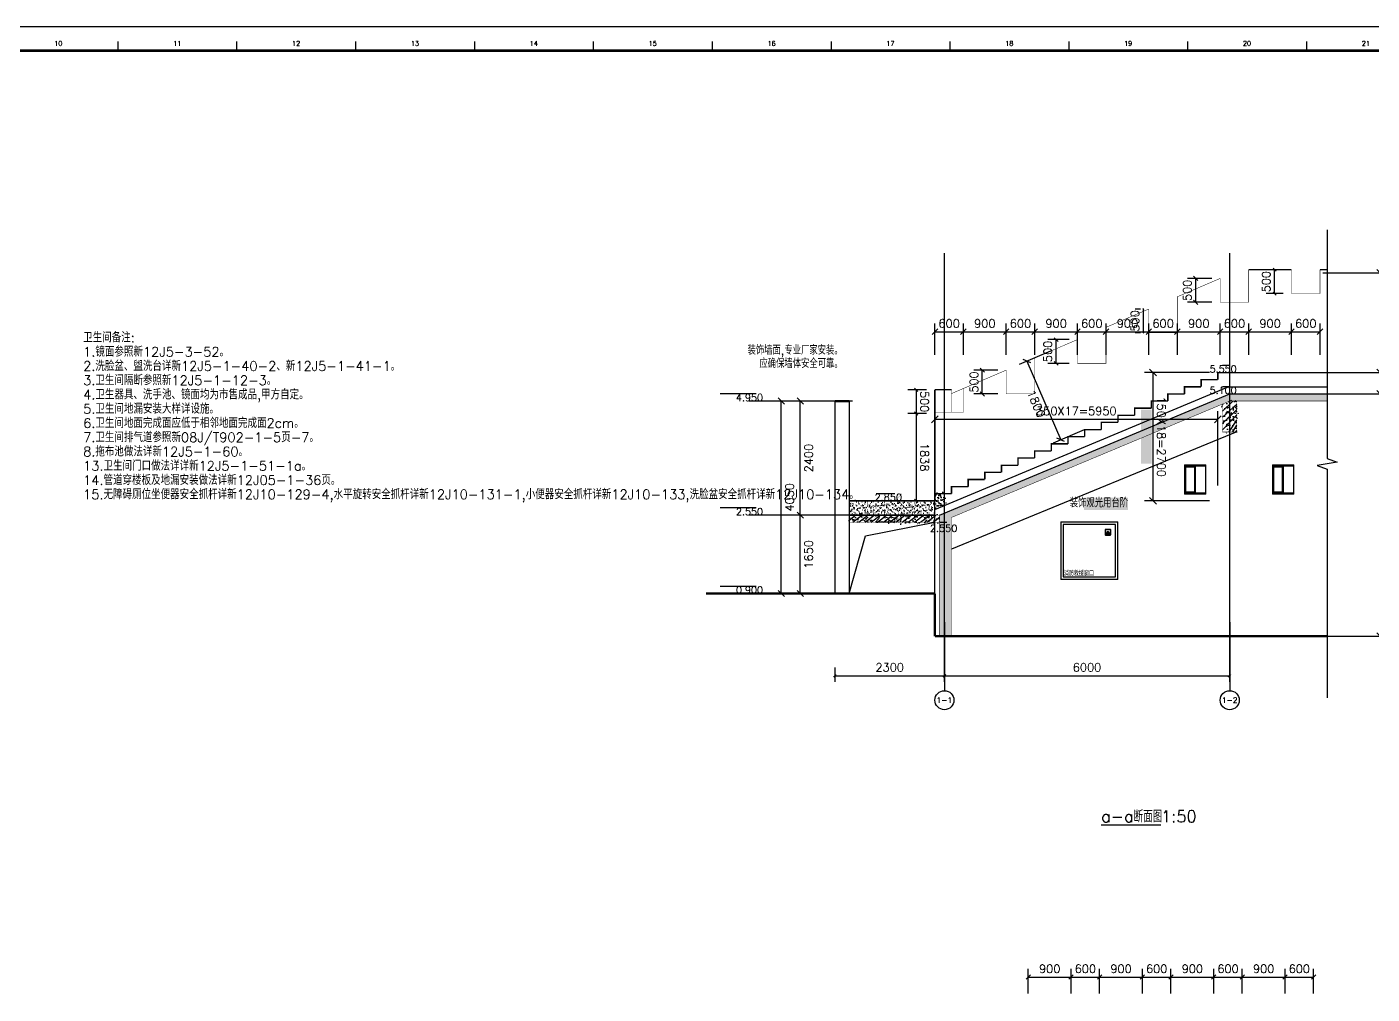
# Model space of a CAD drawing. Header units: inches. Extents: x 0 to 508000, y 0 to 738838.
# Drawn here: x 465439 to 493730, y 292087 to 312438 of the extents above; entities that cross this region are included whole.
import ezdxf
from ezdxf.enums import TextEntityAlignment as Align
from ezdxf.lldxf.tags import DXFTag

# ---------------------------------------------------------------- set-up
doc = ezdxf.new("R2010")
doc.units = ezdxf.units.IN
doc.header["$LTSCALE"] = 1000
doc.header["$MEASUREMENT"] = 0
doc.layers.get('0').update_dxf_attribs({"true_color": 0xffffff})
for name, color, linetype, true_color in [('AXIS', 3, 'Continuous', 0x00ff00), ('DIM_ELEV', 3, 'Continuous', 0x00ff00), ('DIM_LEAD', 3, 'Continuous', 0x00ff00), ('DIM_SYMB', 3, 'Continuous', 0x00ff00), ('DOTE', 1, 'DOTE', 0xff0000), ('E_WINDOW', 4, 'Continuous', 0x00ffff), ('PUB_DIM', 3, 'Continuous', 0x00ff00), ('PUB_TEXT', 7, 'Continuous', 0xffffff), ('TK', 7, 'Continuous', 0xffffff), ('ZG-图框层', 4, 'Continuous', 0x00ffff)]:
    doc.layers.add(name, color=color, linetype=linetype, true_color=true_color)
doc.styles.add('ISOCP', font='txt.shx', dxfattribs={"height": 0.2, "bigfont": 'gbcbig.shx'})
doc.styles.add('TXTSTY_ANONYMOUS', font='txt.shx', dxfattribs={"height": 0.2, "bigfont": 'gbcbig.shx'})
tags = doc.linetypes.add('DOTE', pattern=[2.4200000000000004, 2, -0.2, 0.02, -0.2]).pattern_tags.tags
tags[10:11] = [DXFTag(74, 4), DXFTag(75, 0), DXFTag(340, '0'), DXFTag(46, 0.0), DXFTag(50, 0.0), DXFTag(44, 0.0), DXFTag(45, 0.0)]
tags[8:9] = [DXFTag(74, 4), DXFTag(75, 0), DXFTag(340, '0'), DXFTag(46, 0.0), DXFTag(50, 0.0), DXFTag(44, 0.0), DXFTag(45, 0.0)]
tags[6:7] = [DXFTag(74, 4), DXFTag(75, 0), DXFTag(340, '0'), DXFTag(46, 0.0), DXFTag(50, 0.0), DXFTag(44, 0.0), DXFTag(45, 0.0)]
tags[4:5] = [DXFTag(74, 4), DXFTag(75, 0), DXFTag(340, '0'), DXFTag(46, 0.0), DXFTag(50, 0.0), DXFTag(44, 0.0), DXFTag(45, 0.0)]
pattern_1 = [(45, (-814975031.3817756, -579186185.6707712), (-61.8718433538229, 61.87184335382291), []), (49.99999999999999, (-814975031.3817756, -579186185.6707712), (251.0410639102637, -21.96324724390829), [26.25, -288.75]), (355, (-814975031.3817756, -579186185.6707712), (-48.56296676455, 263.2672467950042), [21, -231]), (100.4514, (-814975010.4616876, -579186187.5010402), (202.4782835999075, 241.3038397213338), [22.3090665, -245.3997392]), (46.18420000000002, (-814975031.3817756, -579186115.6707712), (373.5343670189756, -57.93165501515632), [39.37499999999995, -433.1249999999996]), (96.6356, (-814975000.2539148, -579186120.4984287), (327.1319469420462, 340.9412548151546), [33.4636008, -368.09955]), (351.1842, (-814975031.3817756, -579186115.6707712), (327.1316807967695, 340.9415103238636), [31.5, -346.5]), (21, (-814974996.3817756, -579186133.1707712), (208.9174682414616, -140.9166117328686), [26.25, -288.75]), (326.0000000000001, (-814974996.3817756, -579186133.1707712), (85.16036617255361, 253.8025157663986), [21, -231]), (71.4514, (-814974978.971994, -579186144.9138334), (294.0779200035215, 112.8856738484833), [22.3090665, -245.3997392]), (37.50000000000001, (-814975031.3817756, -579186185.6707712), (4.255949361051734, 116.512848840959), [0, -228.2, 0, -234.5, 0, -231.875]), (7.499999999999999, (-814975031.3817756, -579186185.6707712), (92.07433810475202, 138.0440991588261), [0, -133.7, 0, -222.95, 0, -88.375]), (327.5, (-814975109.4317756, -579186185.6707712), (186.8378526603431, -7.894205107032914), [0, -87.5, 0, -273, 0, -362.25]), (317.5, (-814975144.4317756, -579186185.6707712), (204.1151592698352, 35.0367438163112), [0, -113.75, 0, -181.3, 0, -257.25])]
pattern_2 = [(37.50000000000001, (-814928109.2584168, -579186317.933888), (-2.800054767972088, 85.64731653263492), [0, -67.564, 0, -75.56500000000001, 0, -72.23125]), (7.499999999999999, (-814928109.2584168, -579186317.933888), (78.66657454915045, 125.444392599462), [0, -36.44900000000001, 0, -60.8965, 0, -23.33625]), (327.5, (-814928163.9319167, -579186317.933888), (138.4236647922551, 0.2515073187454975), [0, -22.225, 0, -80.01, 0, -104.4575]), (317.5, (-814928163.9319167, -579186317.933888), (133.622379182652, 39.01263157001284), [0, -11.1125, 0, -52.451, 0, -60.0075])]

# ---------------------------------------------------------------- blocks, each defined once
blk = doc.blocks.new('DAnoyomous14885')
at = {"layer": 'PUB_TEXT', "style": 'TXTSTY_ANONYMOUS'}
for s, p in [('卫生间备注:', (466621.5559873581, 306001.4846829176)), ('1.镜面参照新12J5-3-52。', (466621.5559873581, 305701.4846829176)), ('2.洗脸盆、盥洗台详新12J5-1-40-2、新12J5-1-41-1。', (466621.5559873581, 305401.4846829176)), ('3.卫生间隔断参照新12J5-1-12-3。', (466621.5559873581, 305101.4846829176)), ('4.卫生器具、洗手池、镜面均为市售成品,甲方自定。', (466621.5559873581, 304801.4846829176)), ('5.卫生间地漏安装大样详设施。', (466621.5559873581, 304501.4846829176)), ('6.卫生间地面完成面应低于相邻地面完成面2cm。', (466621.5559873581, 304201.4846829176)), ('7.卫生间排气道参照新08J/T902-1-5页-7。', (466621.5559873581, 303901.4846829176)), ('8.拖布池做法详新12J5-1-60。', (466621.5559873581, 303601.4846829176)), ('13.卫生间门口做法详详新12J5-1-51-1a。', (466621.5559873581, 303301.4846829176)), ('14.管道穿楼板及地漏安装做法详新12J05-1-36页。', (466621.5559873581, 303001.4846829176)), ('15.无障碍厕位坐便器安全抓杆详新12J10-129-4,水平旋转安全抓杆详新12J10-131-1,小便器安全抓杆详新12J10-133,洗脸盆安全抓杆详新12J10-134。', (466621.5559873581, 302701.4846829176))]:
    blk.add_text(s, height=200, dxfattribs=at).set_placement(p, align=Align.TOP_LEFT)
blk = doc.blocks.new('DAnoyomous16057')
at = {"layer": 'DIM_ELEV', "lineweight": -3}
for p, q in [((480772.735748291, 300665.197237134), (480016.735748291, 300665.197237134)), ((482804.3993755579, 300515.197237134), (480622.735748291, 300515.197237134))]:
    blk.add_line(p, q, dxfattribs=at)
at = {"layer": 'DIM_ELEV', "lineweight": -3, "const_width": 1}
blk.add_lwpolyline([(480622.735748291, 300665.197237134), (480922.735748291, 300665.197237134), (480772.735748291, 300515.197237134)], close=True, dxfattribs=at)
at = {"layer": 'DIM_ELEV', "color": 7, "true_color": 0xffffff, "style": 'TXTSTY_ANONYMOUS'}
blk.add_text('0.900', height=148.75, dxfattribs=at).set_placement((480922.735748291, 300515.197237134), align=Align.RIGHT)
blk = doc.blocks.new('DAnoyomous16070')
at = {"layer": 'DIM_ELEV', "lineweight": -3}
for p, q in [((483692.1634601355, 302615.197237134), (483299.2317159176, 302615.197237134)), ((483787.1131043434, 302465.197237134), (483542.1634601355, 302465.197237134))]:
    blk.add_line(p, q, dxfattribs=at)
at = {"layer": 'DIM_ELEV', "lineweight": -3, "const_width": 1}
blk.add_lwpolyline([(483542.1634601355, 302615.197237134), (483842.1634601355, 302615.197237134), (483692.1634601355, 302465.197237134)], close=True, dxfattribs=at)
at = {"layer": 'DIM_ELEV', "color": 7, "true_color": 0xffffff, "style": 'TXTSTY_ANONYMOUS'}
blk.add_text('2.850', height=148.75, dxfattribs=at).set_placement((483842.1634601355, 302465.197237134), align=Align.RIGHT)
blk = doc.blocks.new('DAnoyomous16074')
at = {"layer": 'DIM_ELEV', "lineweight": -3}
blk.add_line((490734.8897607327, 304865.197237134), (490584.8897607327, 304865.197237134), dxfattribs=at)
at = {"layer": 'DIM_ELEV', "lineweight": -3, "const_width": 1}
blk.add_lwpolyline([(490584.8897607327, 304865.197237134), (490884.8897607327, 304865.197237134), (490734.8897607327, 304715.197237134)], close=True, dxfattribs=at)
at = {"layer": 'DIM_ELEV', "color": 7, "true_color": 0xffffff, "style": 'TXTSTY_ANONYMOUS'}
blk.add_text('5.100', height=148.75, dxfattribs=at).set_placement((490884.8897607327, 304715.197237134), align=Align.RIGHT)
blk = doc.blocks.new('DAnoyomous16079')
at = {"layer": 'DIM_ELEV', "lineweight": -3}
blk.add_line((490734.8897607327, 305315.197237134), (490584.8897607327, 305315.197237134), dxfattribs=at)
at = {"layer": 'DIM_ELEV', "lineweight": -3, "const_width": 1}
blk.add_lwpolyline([(490584.8897607327, 305315.197237134), (490884.8897607327, 305315.197237134), (490734.8897607327, 305165.197237134)], close=True, dxfattribs=at)
at = {"layer": 'DIM_ELEV', "color": 7, "true_color": 0xffffff, "style": 'TXTSTY_ANONYMOUS'}
blk.add_text('5.550', height=148.75, dxfattribs=at).set_placement((490884.8897607327, 305165.197237134), align=Align.RIGHT)
blk = doc.blocks.new('DAnoyomous16085')
at = {"layer": 'DIM_ELEV', "lineweight": -3}
for p, q in [((483787.1131043434, 302165.197237134), (483542.1634601355, 302165.197237134)), ((483692.1634601355, 302015.197237134), (483299.2317159176, 302015.197237134))]:
    blk.add_line(p, q, dxfattribs=at)
at = {"layer": 'DIM_ELEV', "lineweight": -3, "const_width": 1}
blk.add_lwpolyline([(483542.1634601355, 302015.197237134), (483842.1634601355, 302015.197237134), (483692.1634601355, 302165.197237134)], close=True, dxfattribs=at)
at = {"layer": 'DIM_ELEV', "color": 7, "true_color": 0xffffff, "style": 'TXTSTY_ANONYMOUS'}
blk.add_text('2.550', height=148.75, dxfattribs=at).set_placement((483842.1634601355, 302165.197237134), align=Align.TOP_RIGHT)
blk = doc.blocks.new('DAnoyomous16090')
at = {"layer": 'DIM_ELEV', "lineweight": -3}
blk.add_line((484634.8897607327, 302015.197237134), (484784.8897607327, 302015.197237134), dxfattribs=at)
at = {"layer": 'DIM_ELEV', "lineweight": -3, "const_width": 1}
blk.add_lwpolyline([(484484.8897607327, 302015.197237134), (484784.8897607327, 302015.197237134), (484634.8897607327, 302165.197237134)], close=True, dxfattribs=at)
at = {"layer": 'DIM_ELEV', "color": 7, "true_color": 0xffffff, "style": 'TXTSTY_ANONYMOUS'}
blk.add_text('2.550', height=148.75, dxfattribs=at).set_placement((485005.5147607327, 301962.697237134), align=Align.TOP_RIGHT)
blk = doc.blocks.new('DAnoyomous16101')
at = {"layer": 'DIM_SYMB', "lineweight": -3}
for p, q in [((492784.7737213373, 308167.1059894562), (492784.7737213373, 303357.2951389551)), ((492784.7737213373, 303357.2951389551), (492994.7737213373, 303281.2951389551)), ((492994.7737213373, 303281.2951389551), (492574.7737213373, 303207.2951389551)), ((492574.7737213373, 303207.2951389551), (492784.7737213373, 303131.2951389551)), ((492784.7737213373, 303131.2951389551), (492784.7737213373, 298321.4842884541))]:
    blk.add_line(p, q, dxfattribs=at)
blk = doc.blocks.new('bvhgfjhkjtu')
at = {"true_color": 0xff00bf}
blk.add_hatch(color=220, dxfattribs=at).paths.add_polyline_path([(1276703, 705500), (1276670, 705442.8423233504), (1276736, 705442.8423233505)], flags=0)
at = {"color": 220, "lineweight": -3, "true_color": 0xff00bf}
for points in [[(1275713, 704481), (1276913, 704481), (1276913, 705681), (1275713, 705681)], [(1275763, 704531), (1276863, 704531), (1276863, 705631), (1275763, 705631)], [(1276703, 705500), (1276670, 705442.8423233504), (1276736, 705442.8423233505)]]:
    blk.add_lwpolyline(points, close=True, dxfattribs=at)
for points in [[(1276658, 705411), (1276748, 705411, 0.4142135623764868), (1276763, 705426), (1276763, 705516, 0.4142135623764868), (1276748, 705531), (1276658, 705531, 0.4142135623764868), (1276643, 705516), (1276643, 705426, 0.4142135623764868)], [(1276658, 705416), (1276748, 705416, 0.4142135623842478), (1276758, 705426), (1276758, 705516, 0.4142135623842478), (1276748, 705526), (1276658, 705526, 0.4142135623842478), (1276648, 705516), (1276648, 705426, 0.4142135623842478)]]:
    blk.add_lwpolyline(points, format="xyb", close=True, dxfattribs=at)
at = {"color": 220, "true_color": 0xff00bf, "style": 'TXTSTY_ANONYMOUS'}
blk.add_text('消防救援窗口', height=106.25, dxfattribs=at).set_placement((1275774, 704549.5))
blk = doc.blocks.new('$EWDLib$00000592')
at = {"lineweight": -3, "ltscale": 100}
for p, q in [((30, 1470), (30, 30)), ((1170, 1470), (30, 1470)), ((600, 1470), (600, 30)), ((647.5, 1422), (647.5, 78.00000000000182)), ((1122.5, 1422), (647.5, 1422)), ((1122.5, 78.00000000000176), (1122.5, 1422)), ((1170, 30), (1170, 1470)), ((30, 30), (1170, 30)), ((647.5, 78.00000000000176), (1122.5, 78.00000000000176))]:
    blk.add_line(p, q, dxfattribs=at)
at = {"lineweight": -3}
blk.add_lwpolyline([(0, 1500), (1200, 1500), (1200, 0), (0, 0)], close=True, dxfattribs=at)
blk = doc.blocks.new('DAnoyomous16118')
at = {"layer": 'DIM_LEAD', "color": 7, "true_color": 0xffffff, "style": 'TXTSTY_ANONYMOUS'}
blk.add_text('装饰观光用台阶', height=175, dxfattribs=at).set_placement((488597.1357581615, 302330.7755206823), align=Align.RIGHT)
blk = doc.blocks.new('DAnoyomous16125')
at = {"layer": 'AXIS', "lineweight": -3}
for p, q in [((484734.8897607327, 299914.7629084587), (484734.8897607327, 298471.0162830353)), ((490734.8897607327, 299914.7629084587), (490734.8897607327, 298471.0162830353))]:
    blk.add_line(p, q, dxfattribs=at)
for centre in [(484734.8897607327, 298271.0162830353), (490734.8897607327, 298271.0162830353)]:
    blk.add_circle(centre, 200, dxfattribs=at)
at = {"layer": 'AXIS', "color": 7, "true_color": 0xffffff, "style": 'TXTSTY_ANONYMOUS'}
for s, p in [('1-1', (484734.8897607327, 298271.0162830353)), ('1-2', (490734.8897607327, 298271.0162830353))]:
    blk.add_text(s, height=116.6666641235352, dxfattribs=at).set_placement(p, align=Align.MIDDLE_CENTER)
blk = doc.blocks.new('DAnoyomous16138')
at = {"layer": 'PUB_DIM', "lineweight": -3}
for p, q in [((482408.0895682573, 298759.0117563009), (482461.689953208, 298812.6121412516)), ((482434.8897607327, 298657.6023836136), (482434.8897607327, 298960.8119487762)), ((482434.8897607327, 298785.8119487762), (484734.8897607327, 298785.8119487762)), ((484708.0895682573, 298759.0117563009), (484761.689953208, 298812.6121412516)), ((484734.8897607327, 298657.6023836136), (484734.8897607327, 298960.8119487762)), ((484734.8897607327, 298785.8119487762), (490734.8897607327, 298785.8119487762)), ((490708.0895682573, 298759.0117563009), (490761.689953208, 298812.6121412516)), ((490734.8897607327, 298657.6023836136), (490734.8897607327, 298960.8119487762))]:
    blk.add_line(p, q, dxfattribs=at)
at = {"layer": 'PUB_DIM', "color": 7, "true_color": 0xffffff, "style": 'TXTSTY_ANONYMOUS'}
for s, p in [('2300', (483584.8897607327, 298960.8119487762)), ('6000', (487734.8897607327, 298960.8119487762))]:
    blk.add_text(s, height=175, dxfattribs=at).set_placement(p, align=Align.MIDDLE_CENTER)
blk = doc.blocks.new('DAnoyomous16149')
at = {"layer": 'PUB_DIM', "lineweight": -3}
for p, q in [((482259.8897607327, 304565.197237134), (481529.2666465044, 304565.197237134)), ((481768.8452163935, 304500.6186672449), (481639.6880766153, 304629.775807023)), ((481704.2666465044, 302165.197237134), (481704.2666465044, 304565.197237134)), ((482259.8897607327, 302165.197237134), (481529.2666465044, 302165.197237134)), ((481768.8452163935, 302100.6186672449), (481639.6880766153, 302229.775807023)), ((481704.2666465044, 300515.197237134), (481704.2666465044, 302165.197237134)), ((482259.8897607327, 300515.197237134), (481529.2666465044, 300515.197237134)), ((481768.8452163935, 300450.6186672449), (481639.6880766153, 300579.775807023))]:
    blk.add_line(p, q, dxfattribs=at)
at = {"layer": 'PUB_DIM', "color": 7, "true_color": 0xffffff, "style": 'TXTSTY_ANONYMOUS'}
for s, p in [('2400', (481879.2666465044, 303365.197237134)), ('1650', (481879.2666465044, 301340.197237134))]:
    blk.add_text(s, height=175, rotation=90.00000250447816, dxfattribs=at).set_placement(p, align=Align.MIDDLE_CENTER)
blk = doc.blocks.new('DAnoyomous16156')
at = {"layer": 'PUB_DIM', "lineweight": -3}
for p, q in [((481859.8897607327, 304565.197237134), (481129.2666465044, 304565.197237134)), ((481368.8452163935, 304500.6186672449), (481239.6880766153, 304629.775807023)), ((481304.2666465044, 300515.197237134), (481304.2666465044, 304565.197237134)), ((481859.8897607327, 300515.197237134), (481129.2666465044, 300515.197237134)), ((481368.8452163935, 300450.6186672449), (481239.6880766153, 300579.775807023))]:
    blk.add_line(p, q, dxfattribs=at)
at = {"layer": 'PUB_DIM', "color": 7, "true_color": 0xffffff, "style": 'TXTSTY_ANONYMOUS'}
blk.add_text('4050', height=175, rotation=90.00000250447816, dxfattribs=at).set_placement((481479.2666465044, 302540.197237134), align=Align.MIDDLE_CENTER)
blk = doc.blocks.new('DAnoyomous16161')
at = {"layer": 'DIM_ELEV', "lineweight": -3}
for p, q in [((480772.735748291, 302315.197237134), (480016.735748291, 302315.197237134)), ((482804.3993755579, 302165.197237134), (480622.735748291, 302165.197237134))]:
    blk.add_line(p, q, dxfattribs=at)
at = {"layer": 'DIM_ELEV', "lineweight": -3, "const_width": 1}
blk.add_lwpolyline([(480622.735748291, 302315.197237134), (480922.735748291, 302315.197237134), (480772.735748291, 302165.197237134)], close=True, dxfattribs=at)
at = {"layer": 'DIM_ELEV', "color": 7, "true_color": 0xffffff, "style": 'TXTSTY_ANONYMOUS'}
blk.add_text('2.550', height=148.75, dxfattribs=at).set_placement((480922.735748291, 302165.197237134), align=Align.RIGHT)
blk = doc.blocks.new('DAnoyomous16166')
at = {"layer": 'DIM_ELEV', "lineweight": -3}
for p, q in [((480772.735748291, 304715.197237134), (480016.735748291, 304715.197237134)), ((482804.3993755579, 304565.197237134), (480622.735748291, 304565.197237134))]:
    blk.add_line(p, q, dxfattribs=at)
at = {"layer": 'DIM_ELEV', "lineweight": -3, "const_width": 1}
blk.add_lwpolyline([(480622.735748291, 304715.197237134), (480922.735748291, 304715.197237134), (480772.735748291, 304565.197237134)], close=True, dxfattribs=at)
at = {"layer": 'DIM_ELEV', "color": 7, "true_color": 0xffffff, "style": 'TXTSTY_ANONYMOUS'}
blk.add_text('4.950', height=148.75, dxfattribs=at).set_placement((480922.735748291, 304565.197237134), align=Align.RIGHT)
blk = doc.blocks.new('DAnoyomous16181')
at = {"layer": 'PUB_DIM', "lineweight": -3}
for p, q in [((492959.7737213373, 307265.6584169865), (494075.9529114962, 307265.6584169865)), ((493830.2422333956, 307336.3690950871), (493971.6635895967, 307194.9477388859)), ((493900.9529114962, 305165.197237134), (493900.9529114962, 307265.6584169865)), ((492959.7737213373, 305165.197237134), (494075.9529114962, 305165.197237134)), ((493830.2422333956, 305235.9079152346), (493971.6635895967, 305094.4865590334)), ((493900.9529114962, 304715.197237134), (493900.9529114962, 305165.197237134)), ((492959.7737213373, 304715.197237134), (494075.9529114962, 304715.197237134)), ((493830.2422333956, 304785.9079152346), (493971.6635895967, 304644.4865590334)), ((493900.9529114962, 299615.197237134), (493900.9529114962, 304715.197237134)), ((492959.7737213373, 299615.197237134), (494075.9529114962, 299615.197237134)), ((493830.2422333956, 299685.9079152346), (493971.6635895967, 299544.4865590334))]:
    blk.add_line(p, q, dxfattribs=at)
at = {"layer": 'PUB_DIM', "color": 7, "true_color": 0xffffff, "style": 'TXTSTY_ANONYMOUS'}
for s, p in [('2100', (494075.9529114962, 306215.4278271198)), ('450', (494075.9529114962, 304940.197237134)), ('5100', (494075.9529114962, 302165.197237134))]:
    blk.add_text(s, height=175, rotation=90.00000250447816, dxfattribs=at).set_placement(p, align=Align.MIDDLE_CENTER)
blk = doc.blocks.new('DAnoyomous16192')
at = {"layer": 'PUB_DIM', "lineweight": -3}
for p, q in [((493359.7737213373, 307265.6584169865), (494475.9529114962, 307265.6584169865)), ((494230.2422333956, 307336.3690950871), (494371.6635895967, 307194.9477388859)), ((494300.9529114962, 304715.197237134), (494300.9529114962, 307265.6584169865)), ((493359.7737213373, 304715.197237134), (494475.9529114962, 304715.197237134)), ((494230.2422333956, 304785.9079152346), (494371.6635895967, 304644.4865590334)), ((494300.9529114962, 299615.197237134), (494300.9529114962, 304715.197237134)), ((493359.7737213373, 299615.197237134), (494475.9529114962, 299615.197237134)), ((494230.2422333956, 299685.9079152346), (494371.6635895967, 299544.4865590334))]:
    blk.add_line(p, q, dxfattribs=at)
at = {"layer": 'PUB_DIM', "color": 7, "true_color": 0xffffff, "style": 'TXTSTY_ANONYMOUS'}
for s, p in [('2550', (494475.9529114962, 305990.4278271198)), ('5100', (494475.9529114962, 302165.197237134))]:
    blk.add_text(s, height=175, rotation=90.00000250447816, dxfattribs=at).set_placement(p, align=Align.MIDDLE_CENTER)
blk = doc.blocks.new('DAnoyomous16197')
at = {"layer": 'DIM_ELEV', "lineweight": -3}
for p, q in [((492695.3865166903, 299615.197237134), (494877.0501439571, 299615.197237134)), ((494727.0501439571, 299765.197237134), (495483.0501439571, 299765.197237134))]:
    blk.add_line(p, q, dxfattribs=at)
at = {"layer": 'DIM_ELEV', "lineweight": -3, "const_width": 1}
blk.add_lwpolyline([(494577.0501439571, 299765.197237134), (494877.0501439571, 299765.197237134), (494727.0501439571, 299615.197237134)], close=True, dxfattribs=at)
at = {"layer": 'DIM_ELEV', "color": 7, "true_color": 0xffffff, "style": 'TXTSTY_ANONYMOUS'}
blk.add_text('0.000', height=148.75, dxfattribs=at).set_placement((495097.6751439571, 299817.697237134), align=Align.RIGHT)
blk = doc.blocks.new('DAnoyomous16202')
at = {"layer": 'DIM_ELEV', "lineweight": -3}
for p, q in [((492695.3865166903, 304715.197237134), (494877.0501439571, 304715.197237134)), ((494727.0501439571, 304865.197237134), (495483.0501439571, 304865.197237134))]:
    blk.add_line(p, q, dxfattribs=at)
at = {"layer": 'DIM_ELEV', "lineweight": -3, "const_width": 1}
blk.add_lwpolyline([(494577.0501439571, 304865.197237134), (494877.0501439571, 304865.197237134), (494727.0501439571, 304715.197237134)], close=True, dxfattribs=at)
at = {"layer": 'DIM_ELEV', "color": 7, "true_color": 0xffffff, "style": 'TXTSTY_ANONYMOUS'}
blk.add_text('5.100', height=148.75, dxfattribs=at).set_placement((495097.6751439571, 304917.697237134), align=Align.RIGHT)
blk = doc.blocks.new('DAnoyomous16207')
at = {"layer": 'DIM_ELEV', "lineweight": -3}
for p, q in [((494727.0501439571, 305315.197237134), (495483.0501439571, 305315.197237134)), ((492695.3865166903, 305165.197237134), (494877.0501439571, 305165.197237134))]:
    blk.add_line(p, q, dxfattribs=at)
at = {"layer": 'DIM_ELEV', "lineweight": -3, "const_width": 1}
blk.add_lwpolyline([(494577.0501439571, 305315.197237134), (494877.0501439571, 305315.197237134), (494727.0501439571, 305165.197237134)], close=True, dxfattribs=at)
at = {"layer": 'DIM_ELEV', "color": 7, "true_color": 0xffffff, "style": 'TXTSTY_ANONYMOUS'}
blk.add_text('5.550', height=148.75, dxfattribs=at).set_placement((495097.6751439571, 305367.697237134), align=Align.RIGHT)
blk = doc.blocks.new('DAnoyomous16212')
at = {"layer": 'DIM_ELEV', "lineweight": -3}
for p, q in [((492695.3865166903, 307265.197237134), (494877.0501439571, 307265.197237134)), ((494727.0501439571, 307415.197237134), (495483.0501439571, 307415.197237134))]:
    blk.add_line(p, q, dxfattribs=at)
at = {"layer": 'DIM_ELEV', "lineweight": -3, "const_width": 1}
blk.add_lwpolyline([(494577.0501439571, 307415.197237134), (494877.0501439571, 307415.197237134), (494727.0501439571, 307265.197237134)], close=True, dxfattribs=at)
at = {"layer": 'DIM_ELEV', "color": 7, "true_color": 0xffffff, "style": 'TXTSTY_ANONYMOUS'}
blk.add_text('7.650', height=148.75, dxfattribs=at).set_placement((495097.6751439571, 307467.697237134), align=Align.RIGHT)
blk = doc.blocks.new('DAnoyomous16355')
at = {"layer": 'PUB_DIM', "lineweight": -3}
for p, q in [((484534.8897607327, 305537.0539528131), (484534.8897607327, 306198.6687783003)), ((485134.8897607327, 305537.0539528131), (485134.8897607327, 306198.6687783003)), ((486034.8897607327, 305537.0539528131), (486034.8897607327, 306198.6687783003)), ((486634.8897607327, 305537.0539528131), (486634.8897607327, 306198.6687783003)), ((487534.8897607327, 305537.0539528131), (487534.8897607327, 306198.6687783003)), ((488134.8897607327, 305537.0539528131), (488134.8897607327, 306198.6687783003)), ((489034.8897607327, 305537.0539528131), (489034.8897607327, 306198.6687783003)), ((489634.8897607327, 305537.0539528131), (489634.8897607327, 306198.6687783003)), ((490534.8897607327, 305537.0539528131), (490534.8897607327, 306198.6687783003)), ((491134.8897607327, 305537.0539528131), (491134.8897607327, 306198.6687783003)), ((492034.8897607327, 305537.0539528131), (492034.8897607327, 306198.6687783003)), ((492634.8897607327, 305537.0539528131), (492634.8897607327, 306198.6687783003)), ((484476.4107195139, 305965.1897370815), (484593.3688019514, 306082.147819519)), ((484534.8897607327, 306023.6687783003), (485134.8897607327, 306023.6687783003)), ((485076.4107195139, 305965.1897370815), (485193.3688019514, 306082.147819519)), ((485134.8897607327, 306023.6687783003), (486034.8897607327, 306023.6687783003)), ((485976.4107195139, 305965.1897370815), (486093.3688019514, 306082.147819519)), ((486034.8897607327, 306023.6687783003), (486634.8897607327, 306023.6687783003)), ((486576.4107195139, 305965.1897370815), (486693.3688019514, 306082.147819519)), ((486634.8897607327, 306023.6687783003), (487534.8897607327, 306023.6687783003)), ((487476.4107195139, 305965.1897370815), (487593.3688019514, 306082.147819519)), ((487534.8897607327, 306023.6687783003), (488134.8897607327, 306023.6687783003)), ((488076.4107195139, 305965.1897370815), (488193.3688019514, 306082.147819519)), ((488134.8897607327, 306023.6687783003), (489034.8897607327, 306023.6687783003)), ((488976.4107195139, 305965.1897370815), (489093.3688019514, 306082.147819519)), ((489034.8897607327, 306023.6687783003), (489634.8897607327, 306023.6687783003)), ((489576.4107195139, 305965.1897370815), (489693.3688019514, 306082.147819519)), ((489634.8897607327, 306023.6687783003), (490534.8897607327, 306023.6687783003)), ((490476.4107195139, 305965.1897370815), (490593.3688019514, 306082.147819519)), ((490534.8897607327, 306023.6687783003), (491134.8897607327, 306023.6687783003)), ((491076.4107195139, 305965.1897370815), (491193.3688019514, 306082.147819519)), ((491134.8897607327, 306023.6687783003), (492034.8897607327, 306023.6687783003)), ((491976.4107195139, 305965.1897370815), (492093.3688019514, 306082.147819519)), ((492034.8897607327, 306023.6687783003), (492634.8897607327, 306023.6687783003)), ((492576.4107195139, 305965.1897370815), (492693.3688019514, 306082.147819519))]:
    blk.add_line(p, q, dxfattribs=at)
at = {"layer": 'PUB_DIM', "color": 7, "true_color": 0xffffff, "style": 'TXTSTY_ANONYMOUS'}
for s, p in [('600', (484834.8897607327, 306198.6687783003)), ('900', (485584.8897607327, 306198.6687783003)), ('600', (486334.8897607327, 306198.6687783003)), ('900', (487084.8897607327, 306198.6687783003)), ('600', (487834.8897607327, 306198.6687783003)), ('900', (488584.8897607327, 306198.6687783003)), ('600', (489334.8897607327, 306198.6687783003)), ('900', (490084.8897607327, 306198.6687783003)), ('600', (490834.8897607327, 306198.6687783003)), ('900', (491584.8897607327, 306198.6687783003)), ('600', (492334.8897607327, 306198.6687783003))]:
    blk.add_text(s, height=175, dxfattribs=at).set_placement(p, align=Align.MIDDLE_CENTER)
blk = doc.blocks.new('DAnoyomous16366')
at = {"layer": 'PUB_DIM', "lineweight": -3}
for p, q in [((484359.8897607327, 304802.697237134), (483967.6649626493, 304802.697237134)), ((484177.3330644369, 304768.0291353464), (484107.9968608618, 304837.3653389215)), ((484142.6649626493, 304802.697237134), (484142.6649626493, 304302.697237134)), ((484359.8897607327, 304302.697237134), (483967.6649626493, 304302.697237134)), ((484177.3330644369, 304268.0291353464), (484107.9968608618, 304337.3653389215)), ((484142.6649626493, 304302.697237134), (484142.6649626493, 302465.197237134)), ((484359.8897607327, 302465.197237134), (483967.6649626493, 302465.197237134)), ((484177.3330644369, 302430.5291353464), (484107.9968608618, 302499.8653389215))]:
    blk.add_line(p, q, dxfattribs=at)
at = {"layer": 'PUB_DIM', "color": 7, "true_color": 0xffffff, "style": 'TXTSTY_ANONYMOUS'}
for s, p in [('500', (484317.6649626493, 304552.697237134)), ('1838', (484317.6649626493, 303383.947237134))]:
    blk.add_text(s, height=175, rotation=270.0000006832453, dxfattribs=at).set_placement(p, align=Align.MIDDLE_CENTER)
blk = doc.blocks.new('DAnoyomous16373')
at = {"layer": 'PUB_DIM', "lineweight": -3}
for p, q in [((491859.8897607327, 307327.6584168673), (491503.2548080683, 307327.6584168673)), ((491709.7771822214, 307296.1360427141), (491646.7324339151, 307359.1807910204)), ((491678.2548080683, 306827.197237134), (491678.2548080683, 307327.6584168673)), ((491859.8897607327, 306827.197237134), (491503.2548080683, 306827.197237134)), ((491709.7771822214, 306795.6748629808), (491646.7324339151, 306858.7196112871))]:
    blk.add_line(p, q, dxfattribs=at)
at = {"layer": 'PUB_DIM', "color": 7, "true_color": 0xffffff, "style": 'TXTSTY_ANONYMOUS'}
blk.add_text('500', height=175, rotation=90.00000250447816, dxfattribs=at).set_placement((491503.2548080683, 307077.4278270006), align=Align.MIDDLE_CENTER)
blk = doc.blocks.new('DAnoyomous16856')
at = {"layer": 'PUB_DIM', "lineweight": -3}
for p, q in [((486499.7492785454, 292098.7618209124), (486499.7492785454, 292619.4554713964)), ((487399.7492785454, 292098.7618209124), (487399.7492785454, 292619.4554713964)), ((487999.7492785454, 292098.7618209124), (487999.7492785454, 292619.4554713964)), ((488899.7492785454, 292098.7618209124), (488899.7492785454, 292619.4554713964)), ((489499.7492785454, 292098.7618209124), (489499.7492785454, 292619.4554713964)), ((490399.7492785454, 292098.7618209124), (490399.7492785454, 292619.4554713964)), ((490999.7492785454, 292098.7618209124), (490999.7492785454, 292619.4554713964)), ((491899.7492785454, 292098.7618209124), (491899.7492785454, 292619.4554713964)), ((492499.7492785454, 292098.7618209124), (492499.7492785454, 292619.4554713964)), ((486453.7260271311, 292398.4322199821), (486545.7725299597, 292490.4787228107)), ((486499.7492785454, 292444.4554713964), (487399.7492785454, 292444.4554713964)), ((487353.7260271311, 292398.4322199821), (487445.7725299597, 292490.4787228107)), ((487399.7492785454, 292444.4554713964), (487999.7492785454, 292444.4554713964)), ((487953.7260271311, 292398.4322199821), (488045.7725299597, 292490.4787228107)), ((487999.7492785454, 292444.4554713964), (488899.7492785454, 292444.4554713964)), ((488853.7260271311, 292398.4322199821), (488945.7725299597, 292490.4787228107)), ((488899.7492785454, 292444.4554713964), (489499.7492785454, 292444.4554713964)), ((489453.7260271311, 292398.4322199821), (489545.7725299597, 292490.4787228107)), ((489499.7492785454, 292444.4554713964), (490399.7492785454, 292444.4554713964)), ((490353.7260271311, 292398.4322199821), (490445.7725299597, 292490.4787228107)), ((490399.7492785454, 292444.4554713964), (490999.7492785454, 292444.4554713964)), ((490953.7260271311, 292398.4322199821), (491045.7725299597, 292490.4787228107)), ((490999.7492785454, 292444.4554713964), (491899.7492785454, 292444.4554713964)), ((491853.7260271311, 292398.4322199821), (491945.7725299597, 292490.4787228107)), ((491899.7492785454, 292444.4554713964), (492499.7492785454, 292444.4554713964)), ((492453.7260271311, 292398.4322199821), (492545.7725299597, 292490.4787228107))]:
    blk.add_line(p, q, dxfattribs=at)
at = {"layer": 'PUB_DIM', "color": 7, "true_color": 0xffffff, "style": 'TXTSTY_ANONYMOUS'}
for s, p in [('900', (486949.7492785454, 292619.4554713964)), ('600', (487699.7492785454, 292619.4554713964)), ('900', (488449.7492785454, 292619.4554713964)), ('600', (489199.7492785454, 292619.4554713964)), ('900', (489949.7492785454, 292619.4554713964)), ('600', (490699.7492785454, 292619.4554713964)), ('900', (491449.7492785454, 292619.4554713964)), ('600', (492199.7492785454, 292619.4554713964))]:
    blk.add_text(s, height=175, dxfattribs=at).set_placement(p, align=Align.MIDDLE_CENTER)
blk = doc.blocks.new('DAnoyomous17912')
at = {"layer": 'PUB_DIM', "lineweight": -3}
for p, q in [((485859.8897607327, 305216.3960357904), (485356.966920495, 305216.3960357904)), ((485576.4194393158, 305171.9435169697), (485487.5144016743, 305260.8485546112)), ((485531.966920495, 304716.197237134), (485531.966920495, 305216.3960357904)), ((485859.8897607327, 304716.197237134), (485356.966920495, 304716.197237134)), ((485576.4194393158, 304671.7447183132), (485487.5144016743, 304760.6497559547))]:
    blk.add_line(p, q, dxfattribs=at)
at = {"layer": 'PUB_DIM', "color": 7, "true_color": 0xffffff, "style": 'TXTSTY_ANONYMOUS'}
blk.add_text('500', height=175, rotation=90.00000250447816, dxfattribs=at).set_placement((485356.966920495, 304966.2966364622), align=Align.MIDDLE_CENTER)
blk = doc.blocks.new('DAnoyomous17919')
at = {"layer": 'PUB_DIM', "lineweight": -3}
for p, q in [((487359.8897607327, 305859.2531787157), (486909.7598323822, 305859.2531787157)), ((487124.5460729599, 305819.466938138), (487044.9735918045, 305899.0394192934)), ((487084.7598323822, 305359.0543800592), (487084.7598323822, 305859.2531787157)), ((487359.8897607327, 305359.0543800592), (486909.7598323822, 305359.0543800592)), ((487124.5460729599, 305319.2681394815), (487044.9735918045, 305398.8406206369))]:
    blk.add_line(p, q, dxfattribs=at)
at = {"layer": 'PUB_DIM', "color": 7, "true_color": 0xffffff, "style": 'TXTSTY_ANONYMOUS'}
blk.add_text('500', height=175, rotation=90.00000250447816, dxfattribs=at).set_placement((486909.7598323822, 305609.1537793875), align=Align.MIDDLE_CENTER)
blk = doc.blocks.new('DAnoyomous17926')
at = {"layer": 'PUB_DIM', "lineweight": -3}
for p, q in [((488859.8897607327, 306502.1103215218), (488745.360748291, 306502.1103215218)), ((488930.4837784767, 306491.9872913361), (488910.2377181053, 306512.2333517075)), ((488920.360748291, 306001.9115228653), (488920.360748291, 306502.1103215218)), ((488859.8897607327, 306001.9115228653), (488745.360748291, 306001.9115228653)), ((488930.4837784767, 305991.7884926796), (488910.2377181053, 306012.034553051))]:
    blk.add_line(p, q, dxfattribs=at)
at = {"layer": 'PUB_DIM', "color": 7, "true_color": 0xffffff, "style": 'TXTSTY_ANONYMOUS'}
blk.add_text('500', height=175, rotation=90.00000250447816, dxfattribs=at).set_placement((488745.360748291, 306252.0109221935), align=Align.MIDDLE_CENTER)
blk = doc.blocks.new('DAnoyomous17933')
at = {"layer": 'PUB_DIM', "lineweight": -3}
for p, q in [((490359.8897607327, 307144.967464447), (489845.0902305841, 307144.967464447)), ((490065.5925104618, 307099.4651845694), (489974.5879507065, 307190.4697443247)), ((490020.0902305841, 306644.7686657906), (490020.0902305841, 307144.967464447)), ((490065.5925104618, 306599.2663859129), (489974.5879507065, 306690.2709456682)), ((490359.8897607327, 306644.7686657906), (489845.0902305841, 306644.7686657906))]:
    blk.add_line(p, q, dxfattribs=at)
at = {"layer": 'PUB_DIM', "color": 7, "true_color": 0xffffff, "style": 'TXTSTY_ANONYMOUS'}
blk.add_text('500', height=175, rotation=90.00000250447816, dxfattribs=at).set_placement((489845.0902305841, 306894.8680651188), align=Align.MIDDLE_CENTER)
blk = doc.blocks.new('DAnoyomous17940')
at = {"layer": 'PUB_DIM', "lineweight": -3}
for p, q in [((486963.8212379217, 305614.5095261335), (486310.8636283875, 305334.670550704)), ((486554.1623575687, 305370.6270884275), (486389.2656598091, 305436.5857675076)), ((486471.7140086889, 305403.6064279079), (487180.7687461376, 303749.1453738213)), ((487672.8759753704, 303960.0484720469), (487019.9183658361, 303680.2094966173)), ((487263.2170950174, 303716.1660343409), (487098.3203972578, 303782.1247134209))]:
    blk.add_line(p, q, dxfattribs=at)
at = {"layer": 'PUB_DIM', "color": 7, "true_color": 0xffffff, "style": 'TXTSTY_ANONYMOUS'}
blk.add_text('1800', height=175, rotation=293.1986015954103, dxfattribs=at).set_placement((486665.3909971714, 304507.4400235415), align=Align.MIDDLE_CENTER)
blk = doc.blocks.new('DAnoyomous17947')
at = {"layer": 'PUB_DIM', "lineweight": -3}
for p, q in [((484464.1790826321, 304110.281897068), (484605.6004388332, 304251.7032532692)), ((484534.8897607327, 302790.197237134), (484534.8897607327, 304355.9925751686)), ((484534.8897607327, 304180.9925751686), (490484.8897607327, 304180.9925751686)), ((490414.1790826321, 304110.281897068), (490555.6004388332, 304251.7032532692)), ((490484.8897607327, 302790.197237134), (490484.8897607327, 304355.9925751686))]:
    blk.add_line(p, q, dxfattribs=at)
at = {"layer": 'PUB_DIM', "color": 7, "true_color": 0xffffff, "style": 'TXTSTY_ANONYMOUS'}
blk.add_text('350X17=5950', height=175, dxfattribs=at).set_placement((487509.8897607327, 304355.9925751686), align=Align.MIDDLE_CENTER)
blk = doc.blocks.new('DAnoyomous17954')
at = {"layer": 'PUB_DIM', "lineweight": -3}
for p, q in [((490309.8897607327, 305165.197237134), (488946.8245983124, 305165.197237134)), ((489192.535276413, 305094.4865590334), (489051.1139202118, 305235.9079152346)), ((489121.8245983124, 305165.197237134), (489121.8245983124, 302465.197237134)), ((490309.8897607327, 302465.197237134), (488946.8245983124, 302465.197237134)), ((489192.535276413, 302394.4865590334), (489051.1139202118, 302535.9079152346))]:
    blk.add_line(p, q, dxfattribs=at)
at = {"layer": 'PUB_DIM', "color": 7, "true_color": 0xffffff, "style": 'TXTSTY_ANONYMOUS'}
blk.add_text('150X18=2700', height=175, rotation=270.0000006832453, dxfattribs=at).set_placement((489296.8245983124, 303815.197237134), align=Align.MIDDLE_CENTER)
blk = doc.blocks.new('DAnoyomous18349')
at = {"layer": 'DIM_LEAD', "color": 7, "true_color": 0xffffff, "style": 'TXTSTY_ANONYMOUS'}
blk.add_text('装饰墙面,专业厂家安装。', height=175, dxfattribs=at).set_placement((482595.1687078476, 305542.750270009), align=Align.RIGHT)
blk.add_text('应确保墙体安全可靠。', height=175, dxfattribs=at).set_placement((482595.1687078476, 305437.750270009), align=Align.TOP_RIGHT)
blk = doc.blocks.new('DAnoyomous39795')
at = {"layer": 'DIM_SYMB', "lineweight": -3}
blk.add_line((488030.1338335276, 295649.4047271013), (489290.1338335276, 295649.4047271013), dxfattribs=at)
at = {"layer": 'DIM_SYMB', "color": 7, "true_color": 0xffffff, "style": 'TXTSTY_ANONYMOUS'}
for s, p in [('a-a断面图', (488030.1338335276, 295701.9047271013)), ('1:50', (489290.7338335514, 295701.9047271013))]:
    blk.add_text(s, height=250, dxfattribs=at).set_placement(p)

msp = doc.modelspace()

# ---------------------------------------------------------------- hatches: boundary and pattern name
h = msp.add_hatch()
h.set_pattern_fill('碎沙', color=256, scale=889, angle=317.5, style=0)
h.set_pattern_definition(pattern_2)
h.paths.add_polyline_path([(487669.6357582808, 302274.9244568348), (488596.76341784, 302274.9244568348), (488596.76341784, 302531.839350462), (487669.6357582808, 302531.839350462)], flags=0)
h.paths.add_polyline_path([(495010.8626439571, 305330.509737134), (495505.2376439571, 305330.509737134), (495505.2376439571, 305553.634737134), (495010.8626439571, 305553.634737134)], flags=0)
h.paths.add_polyline_path([(489095.8870981932, 303248.0097373724), (489095.8870981932, 304382.3847373724), (488872.7620981932, 304382.3847373724), (488872.7620981932, 303248.0097373724)], flags=0)
at = {"true_color": 0x333333}
h = msp.add_hatch(dxfattribs=at)
h.set_pattern_fill('钢筋混凝土', color=250, scale=889, angle=317.5, style=0)
h.set_pattern_definition(pattern_1)
h.paths.add_polyline_path([(484634.8897607327, 299615.197237134), (484884.8897607327, 299615.197237134), (484884.8897607327, 302116.4363828897), (490734.8897607327, 304565.197237134), (492784.7737213373, 304565.197237134), (492784.7737213373, 304715.197237134), (490734.8897607327, 304715.197237134), (484634.8897607327, 302165.197237134)], flags=0)
h = msp.add_hatch(dxfattribs=at)
h.set_pattern_fill('钢筋混凝土', color=250, scale=889, angle=317.5, style=0)
h.set_pattern_definition(pattern_1)
h.paths.add_polyline_path([(490734.8897607327, 304565.197237134), (490584.8897607327, 304494.7161896229), (490584.8897607327, 303915.197237134), (490734.8897607327, 303915.197237134)], flags=0)
h.paths.add_polyline_path([(490884.8897607327, 304565.197237134), (490734.8897607327, 304565.197237134), (490734.8897607327, 303915.197237134), (490884.8897607327, 303915.197237134)], flags=0)
h = msp.add_hatch()
h.set_pattern_fill('碎沙', color=256, scale=889, angle=317.5, style=0)
h.set_pattern_definition([(37.50000000000001, (-814975031.3817756, -579185885.6707712), (-2.800054767972088, 85.64731653263492), [0, -67.564, 0, -75.56500000000001, 0, -72.23125]), (7.499999999999999, (-814975031.3817756, -579185885.6707712), (78.66657454915045, 125.444392599462), [0, -36.44900000000001, 0, -60.8965, 0, -23.33625]), (327.5, (-814975086.0552756, -579185885.6707712), (138.4236647922551, 0.2515073187454975), [0, -22.225, 0, -80.01, 0, -104.4575]), (317.5, (-814975086.0552756, -579185885.6707712), (133.622379182652, 39.01263157001284), [0, -11.1125, 0, -52.451, 0, -60.0075])])
h.paths.add_polyline_path([(482734.8897607327, 302465.197237134), (482734.8897607327, 302165.197237134), (484534.8897607327, 302165.197237134), (484534.8897607327, 302465.197237134)], flags=0)
h = msp.add_hatch()
h.set_pattern_fill('碎沙', color=256, scale=889, angle=317.5, style=0)
h.set_pattern_definition(pattern_2)
h.paths.add_polyline_path([(484734.8897607327, 302615.197237134), (484534.8897607327, 302615.197237134), (484534.8897607327, 302465.197237134), (484534.8897607327, 302284.0400586128), (484734.8897607327, 302367.7529844046)], flags=0)
h = msp.add_hatch(dxfattribs=at)
h.set_pattern_fill('钢筋混凝土', color=250, scale=889, angle=317.5, style=0)
h.set_pattern_definition([(45, (-814928109.2584168, -579186317.933888), (-61.8718433538229, 61.87184335382291), []), (49.99999999999999, (-814928109.2584168, -579186317.933888), (251.0410639102637, -21.96324724390829), [26.25, -288.75]), (355, (-814928109.2584168, -579186317.933888), (-48.56296676455, 263.2672467950042), [21, -231]), (100.4514, (-814928088.3383287, -579186319.7641569), (202.4782835999075, 241.3038397213338), [22.3090665, -245.3997392]), (46.18420000000002, (-814928109.2584168, -579186247.933888), (373.5343670189756, -57.93165501515632), [39.37499999999996, -433.1249999999997]), (96.6356, (-814928078.130556, -579186252.7615454), (327.1319469420462, 340.9412548151546), [33.4636008, -368.09955]), (351.1842, (-814928109.2584168, -579186247.933888), (327.1316807967695, 340.9415103238636), [31.5, -346.5]), (21, (-814928074.2584168, -579186265.433888), (208.9174682414616, -140.9166117328686), [26.25, -288.75]), (326.0000000000001, (-814928074.2584168, -579186265.433888), (85.16036617255361, 253.8025157663986), [21, -231]), (71.4514, (-814928056.8486352, -579186277.1769501), (294.0779200035215, 112.8856738484833), [22.3090665, -245.3997392]), (37.50000000000001, (-814928109.2584168, -579186317.933888), (4.255949361051734, 116.512848840959), [0, -228.2, 0, -234.5, 0, -231.875]), (7.499999999999999, (-814928109.2584168, -579186317.933888), (92.07433810475202, 138.0440991588261), [0, -133.7, 0, -222.95, 0, -88.375]), (327.5, (-814928187.3084167, -579186317.933888), (186.8378526603431, -7.894205107032914), [0, -87.5, 0, -273, 0, -362.25]), (317.5, (-814928222.3084167, -579186317.933888), (204.1151592698352, 35.0367438163112), [0, -113.75, 0, -181.3, 0, -257.25])])
h.paths.add_polyline_path([(484634.8897607327, 302165.197237134), (482734.8897607327, 302165.197237134), (482734.8897607327, 302015.197237134), (484634.8897607327, 302015.197237134)], flags=0)

# ---------------------------------------------------------------- linework, layer by layer
at = {"color": 6, "lineweight": -3, "true_color": 0xff00ff}
for p, q in [((484534.8897607327, 302284.0400586128), (490701.5770550966, 304865.197237134)), ((490701.5770550966, 304865.197237134), (492784.7737213373, 304865.197237134))]:
    msp.add_line(p, q, dxfattribs=at)
at = {"lineweight": -3}
for p, q in [((484634.8897607327, 302165.197237134), (490734.8897607327, 304715.197237134)), ((490734.8897607327, 304715.197237134), (492784.7737213373, 304715.197237134)), ((490884.8897607327, 303915.197237134), (484884.8897607327, 301451.8252528906)), ((482734.8897607327, 302465.197237134), (484534.8897607327, 302465.197237134)), ((483072.12730515, 301726.5004154444), (484534.8897607327, 302015.197237134)), ((482734.8897607327, 300515.197237134), (483072.12730515, 301726.5004154444))]:
    msp.add_line(p, q, dxfattribs=at)
for points, const_width in [([(491134.8897607327, 307327.6584168673), (491134.8897607327, 306644.7686657906), (490534.8897607327, 306644.7686657906), (490534.8897607327, 307144.967464447)], 10), ([(491134.8897607327, 307327.6584168673), (492034.8897607327, 307327.6584168673)], 30), ([(492634.8897607327, 307327.6584168673), (492634.8897607327, 306827.197237134), (492034.8897607327, 306827.197237134), (492034.8897607327, 307327.6584168673)], 10), ([(492634.8897607327, 307327.6584168673), (492784.7737213373, 307327.6584168673)], 30), ([(489634.8897607327, 306759.2531787157), (490534.8897607327, 307144.967464447)], 10), ([(489634.8897607327, 306759.2531787157), (489634.8897607327, 306001.9115228653), (489034.8897607327, 306001.9115228653), (489034.8897607327, 306502.1103215218)], 10), ([(488134.8897607327, 306116.3960357904), (489034.8897607327, 306502.1103215218)], 10), ([(488134.8897607327, 306116.3960359097), (488134.8897607327, 305359.0543800592), (487534.8897607327, 305359.0543800592), (487534.8897607327, 305859.2531787157)], 10), ([(486634.8897607327, 305473.5388929844), (487534.8897607327, 305859.2531787157)], 10), ([(486634.8897607327, 305473.5388929844), (486634.8897607327, 304716.197237134), (486034.8897607327, 304716.197237134), (486034.8897607327, 305216.3960357904)], 10), ([(484884.9674011469, 304723.5721673965), (486034.8897607327, 305216.3960357904)], 10), ([(490484.8897607327, 305015.197237134), (490134.8897607327, 305015.197237134), (490134.8897607327, 304865.197237134)], 30), ([(490484.8897607327, 305165.197237134), (492784.7737213373, 305165.197237134)], 30), ([(490834.8897607327, 305165.197237134), (490484.8897607327, 305165.197237134), (490484.8897607327, 305015.197237134)], 30), ([(484534.8897607327, 302465.197237134), (484534.8897607327, 304802.697237134)], 30), ([(484534.8897607327, 304802.697237134), (484884.9674011469, 304802.697237134)], 30), ([(485134.8897607327, 304830.6817500591), (485134.8897607327, 304332.2360574007), (484534.8897607327, 304332.2360574007), (484534.8897607327, 304802.697237134)], 10), ([(484884.9674011469, 304802.697237134), (484884.9674011469, 304332.2360574007)], 10), ([(489784.8897607327, 304715.197237134), (489434.8897607327, 304715.197237134), (489434.8897607327, 304565.197237134)], 30), ([(490134.8897607327, 304865.197237134), (489784.8897607327, 304865.197237134), (489784.8897607327, 304715.197237134)], 30), ([(490734.8897607327, 304715.197237134), (492784.7737213373, 304715.197237134)], 10), ([(482434.8897607327, 304565.197237134), (482734.8897607327, 304565.197237134)], 50), ([(482434.8897607327, 300515.197237134), (482434.8897607327, 302465.197237134), (482434.8897607327, 304565.197237134)], 30), ([(482734.8897607327, 300515.197237134), (482734.8897607327, 302465.197237134), (482734.8897607327, 304565.197237134)], 30), ([(489084.8897607327, 304415.197237134), (488734.8897607327, 304415.197237134), (488734.8897607327, 304265.197237134)], 30), ([(489434.8897607327, 304565.197237134), (489084.8897607327, 304565.197237134), (489084.8897607327, 304415.197237134)], 30), ([(488734.8897607327, 304265.197237134), (488384.8897607327, 304265.197237134), (488384.8897607327, 304115.197237134)], 30), ([(488034.8897607327, 303965.197237134), (487684.8897607327, 303965.197237134), (487684.8897607327, 303815.197237134)], 30), ([(488384.8897607327, 304115.197237134), (488034.8897607327, 304115.197237134), (488034.8897607327, 303965.197237134)], 30), ([(487334.8897607327, 303665.197237134), (486984.8897607327, 303665.197237134), (486984.8897607327, 303515.197237134)], 30), ([(487684.8897607327, 303815.197237134), (487334.8897607327, 303815.197237134), (487334.8897607327, 303665.197237134)], 30), ([(486634.8897607327, 303365.197237134), (486284.8897607327, 303365.197237134), (486284.8897607327, 303215.197237134)], 30), ([(486984.8897607327, 303515.197237134), (486634.8897607327, 303515.197237134), (486634.8897607327, 303365.197237134)], 30), ([(485934.8897607327, 303065.197237134), (485584.8897607327, 303065.197237134), (485584.8897607327, 302915.197237134)], 30), ([(486284.8897607327, 303215.197237134), (485934.8897607327, 303215.197237134), (485934.8897607327, 303065.197237134)], 30), ([(485234.8897607327, 302765.197237134), (484884.8897607327, 302765.197237134), (484884.8897607327, 302615.197237134)], 30), ([(485584.8897607327, 302915.197237134), (485234.8897607327, 302915.197237134), (485234.8897607327, 302765.197237134)], 30), ([(484534.8897607327, 302465.197237134), (482734.8897607327, 302465.197237134)], 30), ([(484884.8897607327, 302615.197237134), (484534.8897607327, 302615.197237134), (484534.8897607327, 302465.197237134)], 30), ([(484534.8897607327, 302165.197237134), (482734.8897607327, 302165.197237134)], 30), ([(484634.8897607327, 299615.197237134), (484634.8897607327, 302165.197237134)], 10), ([(479718.0078864098, 300515.197237134), (484534.8897607327, 300515.197237134)], 50), ([(484534.8897607327, 299615.197237134), (484534.8897607327, 300515.197237134)], 50), ([(484534.8897607327, 299615.197237134), (492784.7737213373, 299615.197237134)], 50)]:
    msp.add_lwpolyline(points, dxfattribs=dict(at, const_width=const_width))
at = {"color": 6, "lineweight": -3, "true_color": 0xff00ff}
msp.add_lwpolyline([(484534.8897607327, 299615.197237134), (484534.8897607327, 302465.197237134), (484534.8897607327, 304802.697237134)], dxfattribs=at)
at = {"color": 250, "lineweight": -3, "true_color": 0x333333, "const_width": 10}
for points in [[(484634.8897607327, 299615.197237134), (484634.8897607327, 302165.197237134), (490734.8897607327, 304715.197237134), (492784.7737213373, 304715.197237134), (492784.7737213373, 304565.197237134), (490734.8897607327, 304565.197237134), (484884.8897607327, 302116.4363828897), (484884.8897607327, 299615.197237134)], [(484634.8897607327, 302165.197237134), (482734.8897607327, 302165.197237134), (482734.8897607327, 302015.197237134), (484634.8897607327, 302015.197237134)]]:
    msp.add_lwpolyline(points, close=True, dxfattribs=at)
msp.add_lwpolyline([(490584.8897607327, 304494.7161896229), (490584.8897607327, 303915.197237134), (490884.8897607327, 303915.197237134), (490884.8897607327, 304565.197237134)], dxfattribs=at)
at = {"color": 190, "lineweight": -3, "true_color": 0x7f00ff, "const_width": 20}
for points in [[(490234.8897606134, 302615.197237134), (489784.8897606134, 302615.197237134), (489784.8897606134, 303215.197237134), (490234.8897606134, 303215.197237134)], [(492084.8897606134, 302615.197237134), (491634.8897606134, 302615.197237134), (491634.8897606134, 303215.197237134), (492084.8897606134, 303215.197237134)], [(488384.8897606134, 300815.197237134), (487184.8897606134, 300815.197237134), (487184.8897606134, 302015.197237134), (488384.8897606134, 302015.197237134)]]:
    msp.add_lwpolyline(points, close=True, dxfattribs=at)
at = {"layer": 'DOTE', "color": 252, "lineweight": -3, "true_color": 0x848484}
for p, q in [((484734.8897607327, 298793.964376688), (484734.8897607327, 307676.6133868694)), ((490734.8897607327, 298793.964376688), (490734.8897607327, 307676.6133868694))]:
    msp.add_line(p, q, dxfattribs=at)
at = {"layer": 'TK', "lineweight": -3}
for p, q in [((467349.9999786615, 312134.090763092), (467349.9999786615, 311938.4308347702)), ((469849.9999786615, 312134.090763092), (469849.9999786615, 311938.4308347702)), ((472349.9999786615, 312134.090763092), (472349.9999786615, 311938.4308347702)), ((474849.9999786615, 312134.090763092), (474849.9999786615, 311938.4308347702)), ((477349.9999786615, 312134.090763092), (477349.9999786615, 311938.4308347702)), ((479849.9999786615, 312134.090763092), (479849.9999786615, 311938.4308347702)), ((482349.9999786615, 312134.090763092), (482349.9999786615, 311938.4308347702)), ((484849.9999786615, 312134.090763092), (484849.9999786615, 311938.4308347702)), ((487349.9999786615, 312134.090763092), (487349.9999786615, 311938.4308347702)), ((489849.9999786615, 312134.090763092), (489849.9999786615, 311938.4308347702)), ((492349.9999786615, 312134.090763092), (492349.9999786615, 311938.4308347702))]:
    msp.add_line(p, q, dxfattribs=at)
at = {"layer": 'ZG-图框层', "lineweight": -3}
msp.add_lwpolyline([(441100.0000127554, 312438.4308347702), (441100.0000127554, 270388.4308347702), (508000.0000127554, 270388.4308347702), (508000.0000127554, 312438.4308347702)], close=True, dxfattribs=at)
at = {"layer": 'ZG-图框层', "lineweight": -3, "const_width": 50}
msp.add_lwpolyline([(442349.9999786615, 270911.2607989311), (442349.9999786615, 311938.4308347702), (507499.9999985695, 311938.4308347702), (507499.9999985695, 270911.2607989311)], close=True, dxfattribs=at)

# ---------------------------------------------------------------- block references
msp.add_blockref('bvhgfjhkjtu', (-788528.1102393866, -403665.802762866))
at = {"layer": 'AXIS'}
msp.add_blockref('DAnoyomous16125', (0, 0), dxfattribs=at)
at = {"layer": 'DIM_ELEV'}
for name in ['DAnoyomous16212', 'DAnoyomous16079', 'DAnoyomous16207', 'DAnoyomous16202', 'DAnoyomous16166', 'DAnoyomous16074', 'DAnoyomous16070', 'DAnoyomous16161', 'DAnoyomous16085', 'DAnoyomous16090', 'DAnoyomous16057', 'DAnoyomous16197']:
    msp.add_blockref(name, (0, 0), dxfattribs=at)
at = {"layer": 'DIM_LEAD'}
for name in ['DAnoyomous18349', 'DAnoyomous16118']:
    msp.add_blockref(name, (0, 0), dxfattribs=at)
at = {"layer": 'DIM_SYMB'}
for name in ['DAnoyomous16101', 'DAnoyomous39795']:
    msp.add_blockref(name, (0, 0), dxfattribs=at)
at = {"layer": 'E_WINDOW', "xscale": -0.375, "yscale": 0.4, "rotation": 360}
for p in [(490234.8897606134, 302615.197237134), (492084.8897606134, 302615.197237134)]:
    msp.add_blockref('$EWDLib$00000592', p, dxfattribs=at)
at = {"layer": 'PUB_DIM'}
for name in ['DAnoyomous16373', 'DAnoyomous16181', 'DAnoyomous16192', 'DAnoyomous17933', 'DAnoyomous17926', 'DAnoyomous16355', 'DAnoyomous17919', 'DAnoyomous17940', 'DAnoyomous17912', 'DAnoyomous17954', 'DAnoyomous16366', 'DAnoyomous16156', 'DAnoyomous16149', 'DAnoyomous17947', 'DAnoyomous16138', 'DAnoyomous16856']:
    msp.add_blockref(name, (0, 0), dxfattribs=at)
at = {"layer": 'PUB_TEXT'}
msp.add_blockref('DAnoyomous14885', (0, 0), dxfattribs=at)

# ---------------------------------------------------------------- texts
at = {"layer": 'TK', "style": 'ISOCP'}
for s, p in [('10', (466099.9999786615, 312090.3444694281)), ('11', (468599.9999786615, 312090.3444694281)), ('12', (471099.9999786615, 312090.3444694281)), ('13', (473599.9999786615, 312090.3444694281)), ('14', (476099.9999786615, 312090.3444694281)), ('15', (478599.9999786615, 312090.3444694281)), ('16', (481099.9999786615, 312090.3444694281)), ('17', (483599.9999786615, 312090.3444694281)), ('18', (486099.9999786615, 312090.3444694281)), ('19', (488599.9999786615, 312090.3444694281)), ('20', (491099.9999786615, 312090.3444694281)), ('21', (493599.9999786615, 312090.3444694281))]:
    msp.add_text(s, height=100, dxfattribs=at).set_placement(p, align=Align.MIDDLE_CENTER)

doc.saveas('drawing.dxf')
